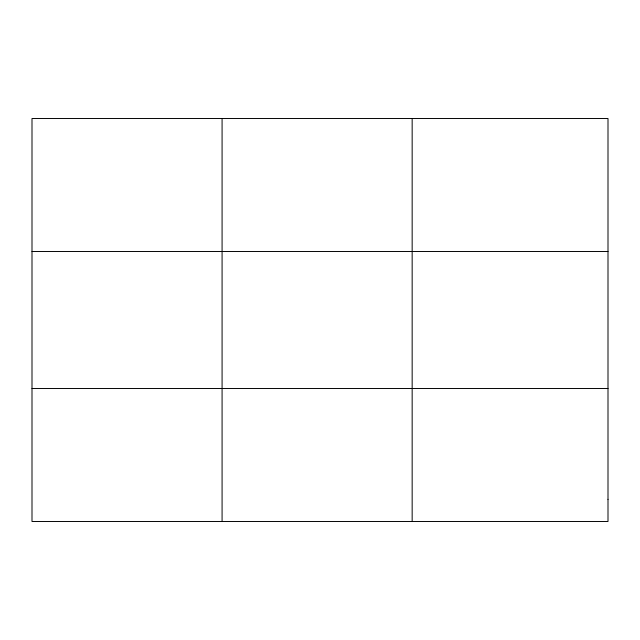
<?xml version="1.0" encoding="UTF-8"?>
<svg xmlns="http://www.w3.org/2000/svg" width="640" height="640" viewBox="0 0 640 640"><rect width="100%" height="100%" fill="white"/><g stroke="black" fill="none" stroke-linecap="round" stroke-linejoin="round"><path stroke-width="0.96" d="M222.08 521.48L222.08 118.52M412.16 521.48L412.16 118.52M32 251.496L608 251.496M32 388.504L608 388.504M608 499.32L608 521.48L32 521.48L32 118.52L608 118.52L608 499.32"/></g></svg>
